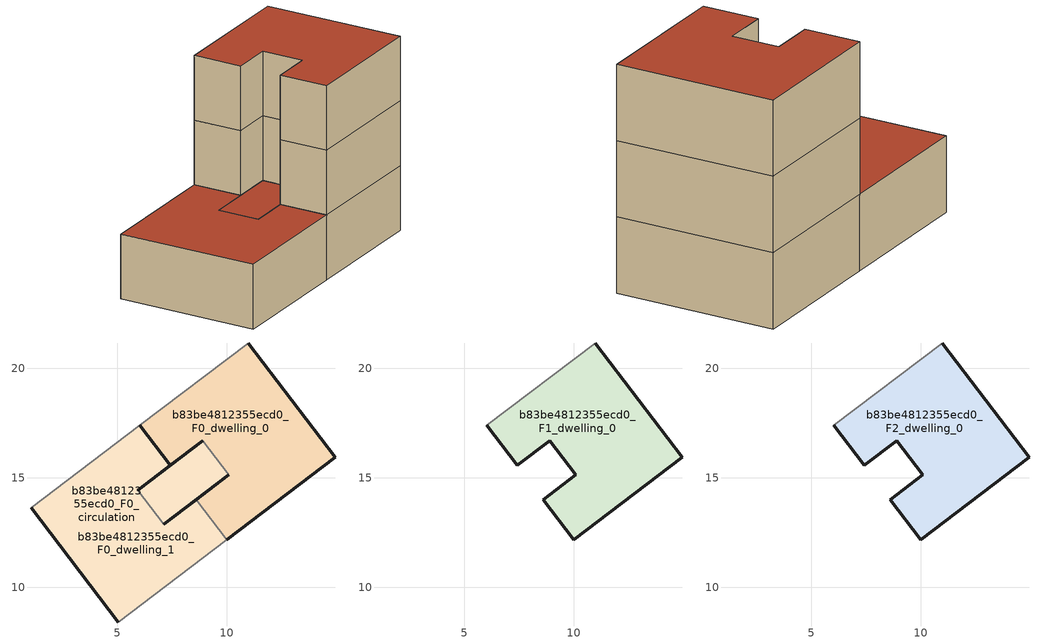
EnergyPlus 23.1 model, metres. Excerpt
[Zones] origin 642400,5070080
b83be4812355ecd0_F0_dwelling_0
 floor ground (EU_floor_Construction): 10.99,21.15 14.95,15.94 9.99,12.18 8.61,14 10.09,15.13 8.91,16.69 7.42,15.57 6.04,17.39 z0
 wall outside (EU_wall_Construction): 10.09,15.13 8.61,14 / 9.99,12.18 14.95,15.94 10.99,21.15 / 6.04,17.39 7.42,15.57 8.91,16.69 z0:3
 wall adiabatic (EU_wall_Construction): 10.99,21.15 6.04,17.39 z0:3
 wall to b83be4812355ecd0_F0_circulation (EU_wall_Construction): 8.91,16.69 10.09,15.13 z0:3
 wall to b83be4812355ecd0_F0_dwelling_1 (EU_wall_Construction): 8.61,14 9.99,12.18 z0:3
b83be4812355ecd0_F0_dwelling_1
 floor ground (EU_floor_Construction): 7.42,15.57 5.94,14.44 7.12,12.87 8.61,14 9.99,12.18 5.04,8.42 1.08,13.63 6.04,17.39 z0; 8.91,16.69 10.09,15.13 7.12,12.87 5.94,14.44 7.42,15.57 z0
 wall outside (EU_wall_Construction): 8.61,14 7.12,12.87 / 5.94,14.44 7.42,15.57 6.04,17.39 / 1.08,13.63 5.04,8.42 z0:3
 wall adiabatic (EU_wall_Construction): 5.04,8.42 9.99,12.18 / 6.04,17.39 1.08,13.63 z0:3
 wall to b83be4812355ecd0_F0_circulation (EU_wall_Construction): 7.12,12.87 5.94,14.44 z0:3
 roof outside (EU_roof_Construction): 10.09,15.13 8.91,16.69 7.42,15.57 5.94,14.44 7.12,12.87 z3; 9.99,12.18 8.61,14 7.12,12.87 5.94,14.44 7.42,15.57 6.04,17.39 1.08,13.63 5.04,8.42 z3
b83be4812355ecd0_F0_circulation
 floor ground (EU_floor_Construction): 7.42,15.57 5.94,14.44 7.12,12.87 8.61,14 9.99,12.18 5.04,8.42 1.08,13.63 6.04,17.39 z0; 8.91,16.69 10.09,15.13 7.12,12.87 5.94,14.44 7.42,15.57 z0
 wall outside (EU_wall_Construction): 7.12,12.87 10.09,15.13 / 8.91,16.69 5.94,14.44 z0:3
 roof outside (EU_roof_Construction): 10.09,15.13 8.91,16.69 7.42,15.57 5.94,14.44 7.12,12.87 z3; 9.99,12.18 8.61,14 7.12,12.87 5.94,14.44 7.42,15.57 6.04,17.39 1.08,13.63 5.04,8.42 z3
b83be4812355ecd0_F1_dwelling_0
 floor to b83be4812355ecd0_F0_dwelling_0 (EU_floor_Construction): 10.99,21.15 14.95,15.94 9.99,12.18 8.61,14 10.09,15.13 8.91,16.69 7.42,15.57 6.04,17.39 z3
 wall outside (EU_wall_Construction): 6.04,17.39 7.42,15.57 8.91,16.69 10.09,15.13 8.61,14 9.99,12.18 14.95,15.94 10.99,21.15 z3:6
 wall adiabatic (EU_wall_Construction): 10.99,21.15 6.04,17.39 z3:6
b83be4812355ecd0_F2_dwelling_0
 floor to b83be4812355ecd0_F1_dwelling_0 (EU_floor_Construction): 10.99,21.15 14.95,15.94 9.99,12.18 8.61,14 10.09,15.13 8.91,16.69 7.42,15.57 6.04,17.39 z6
 wall outside (EU_wall_Construction): 6.04,17.39 7.42,15.57 8.91,16.69 10.09,15.13 8.61,14 9.99,12.18 14.95,15.94 10.99,21.15 z6:9
 wall adiabatic (EU_wall_Construction): 10.99,21.15 6.04,17.39 z6:9
 roof outside (EU_roof_Construction): 14.95,15.94 10.99,21.15 6.04,17.39 7.42,15.57 8.91,16.69 10.09,15.13 8.61,14 9.99,12.18 z9
[Building]
EU S2 Campaign: North Axis=0; Terrain=City; Solar Distribution=FullExterior
[Site:Location]
Lyon-Bron: Latitude=45.75; Longitude=5; Time Zone=1; Elevation=198
[SizingPeriod:WeatherFileDays]
AnnualSizingPeriod: Begin Month=1; Begin Day of Month=1; End Month=12; End Day of Month=31; Day of Week for Start Day=Monday; Use Weather File Daylight Saving Period=No; Use Weather File Rain and Snow Indicators=No
[MATERIAL]
EU_InternalMass_Material: Roughness=MediumRough; Thickness=0.1; Conductivity=1; Density=1800; Specific Heat=900; Thermal Absorptance=0.9; Solar Absorptance=0.7; Visible Absorptance=0.7
[MATERIAL:NOMASS] Roughness=MediumRough; Thermal Absorptance=0.9; Solar Absorptance=0.7; Visible Absorptance=0.7
Name | Thermal Resistance
EU_wall_NoMass | 0.87146
EU_roof_NoMass | 0.842276
EU_floor_NoMass | 0.496999
[CONSTRUCTION]
EU_wall_Construction: EU_wall_NoMass
EU_roof_Construction: EU_roof_NoMass
EU_floor_Construction: EU_floor_NoMass
EU_InternalMass_Construction: EU_InternalMass_Material
[ZONE] Type=1; Multiplier=1; Ceiling Height=autocalculate; Floor Area=autocalculate; Part of Total Floor Area=Yes
Name | Volume
b83be4812355ecd0_F0_dwelling_0; b83be4812355ecd0_F1_dwelling_0; b83be4812355ecd0_F2_dwelling_0 | 111.094
b83be4812355ecd0_F0_dwelling_1; b83be4812355ecd0_F0_circulation | 133.068
[INTERNALMASS] Construction=EU_InternalMass_Construction
Name | Zone or ZoneList | Surface Area
b83be4812355ecd0_F0_dwelling_0_EU_InternalMass | b83be4812355ecd0_F0_dwelling_0 | 37.0313
b83be4812355ecd0_F0_dwelling_1_EU_InternalMass | b83be4812355ecd0_F0_dwelling_1 | 37.0313
b83be4812355ecd0_F1_dwelling_0_EU_InternalMass | b83be4812355ecd0_F1_dwelling_0 | 81.3875
b83be4812355ecd0_F2_dwelling_0_EU_InternalMass | b83be4812355ecd0_F2_dwelling_0 | 81.3875
[OTHEREQUIPMENT] Fuel Type=Electricity; Design Level Calculation Method=Watts/Area; Power per Zone Floor Area=1; Fraction Latent=0; Fraction Radiant=0; Fraction Lost=0; Carbon Dioxide Generation Rate=0; EndUse Subcategory=EU_Step8_InternalGains
Name | Zone or ZoneList or Space or SpaceList | Schedule
EU_Step8_InternalGain_b83be4812355ecd0_F0_dwelling_0_f000 | b83be4812355ecd0_F0_dwelling_0 | EU_Step8_GainSchedule_b83be4812355ecd0_F0_dwelling_0_f000
EU_Step8_InternalGain_b83be4812355ecd0_F0_dwelling_1_f000 | b83be4812355ecd0_F0_dwelling_1 | EU_Step8_GainSchedule_b83be4812355ecd0_F0_dwelling_1_f000
EU_Step8_InternalGain_b83be4812355ecd0_F1_dwelling_0_f000 | b83be4812355ecd0_F1_dwelling_0 | EU_Step8_GainSchedule_b83be4812355ecd0_F1_dwelling_0_f000
EU_Step8_InternalGain_b83be4812355ecd0_F2_dwelling_0_f000 | b83be4812355ecd0_F2_dwelling_0 | EU_Step8_GainSchedule_b83be4812355ecd0_F2_dwelling_0_f000
[ZONEINFILTRATION:DESIGNFLOWRATE]
EU_Circulation_Infiltration_b83be4812355ecd0_F0_circulation: Zone or ZoneList or Space or SpaceList=b83be4812355ecd0_F0_circulation; Schedule=EU_AlwaysOn; Design Flow Rate Calculation Method=Flow/Area; Flow Rate per Floor Area=0.0005; Constant Term Coefficient=1; Temperature Term Coefficient=0; Velocity Term Coefficient=0; Velocity Squared Term Coefficient=0
[ZONEVENTILATION:DESIGNFLOWRATE] Schedule=EU_AlwaysOn; Design Flow Rate Calculation Method=AirChanges/Hour; Air Changes per Hour=0.425; Ventilation Type=Natural; Fan Pressure Rise=0; Fan Total Efficiency=1; Constant Term Coefficient=1; Temperature Term Coefficient=0; Velocity Term Coefficient=0; Velocity Squared Term Coefficient=0; Minimum Indoor Temperature=-100; Maximum Indoor Temperature=100; Delta Temperature=-100; Minimum Outdoor Temperature=-100; Maximum Outdoor Temperature=100; Maximum Wind Speed=40
Name | Zone or ZoneList or Space or SpaceList
EU_ConstantAir_b83be4812355ecd0_F0_dwelling_0 | b83be4812355ecd0_F0_dwelling_0
EU_ConstantAir_b83be4812355ecd0_F0_dwelling_1 | b83be4812355ecd0_F0_dwelling_1
EU_ConstantAir_b83be4812355ecd0_F1_dwelling_0 | b83be4812355ecd0_F1_dwelling_0
EU_ConstantAir_b83be4812355ecd0_F2_dwelling_0 | b83be4812355ecd0_F2_dwelling_0
[HVACTEMPLATE:THERMOSTAT] Constant Heating Setpoint=20; Constant Cooling Setpoint=50
EU_HeatOnly_b83be4812355ecd0_F0_dwelling_0; EU_HeatOnly_b83be4812355ecd0_F0_dwelling_1; EU_HeatOnly_b83be4812355ecd0_F1_dwelling_0; EU_HeatOnly_b83be4812355ecd0_F2_dwelling_0
[HVACTEMPLATE:ZONE:IDEALLOADSAIRSYSTEM] System Availability Schedule=EU_AlwaysOn; Maximum Heating Supply Air Temperature=50; Minimum Cooling Supply Air Temperature=13; Maximum Heating Supply Air Humidity Ratio=0.0156; Minimum Cooling Supply Air Humidity Ratio=0.0077; Heating Limit=NoLimit; Cooling Limit=NoLimit; Heating Availability Schedule=EU_AlwaysOn; Cooling Availability Schedule=EU_CoolingOff; Dehumidification Control Type=ConstantSensibleHeatRatio; Cooling Sensible Heat Ratio=0.7; Dehumidification Setpoint=60; Humidification Control Type=None; Humidification Setpoint=30; Outdoor Air Method=None; Outdoor Air Flow Rate per Person=0.00944; Outdoor Air Flow Rate per Zone Floor Area=0; Outdoor Air Flow Rate per Zone=0; Demand Controlled Ventilation Type=None; Outdoor Air Economizer Type=NoEconomizer; Heat Recovery Type=None; Sensible Heat Recovery Effectiveness=0.7; Latent Heat Recovery Effectiveness=0.65
Name | Template Thermostat
b83be4812355ecd0_F0_dwelling_0 | EU_HeatOnly_b83be4812355ecd0_F0_dwelling_0
b83be4812355ecd0_F0_dwelling_1 | EU_HeatOnly_b83be4812355ecd0_F0_dwelling_1
b83be4812355ecd0_F1_dwelling_0 | EU_HeatOnly_b83be4812355ecd0_F1_dwelling_0
b83be4812355ecd0_F2_dwelling_0 | EU_HeatOnly_b83be4812355ecd0_F2_dwelling_0
[SIZING:ZONE] Zone Cooling Design Supply Air Temperature Input Method=SupplyAirTemperature; Zone Cooling Design Supply Air Temperature=13; Zone Heating Design Supply Air Temperature Input Method=SupplyAirTemperature; Zone Heating Design Supply Air Temperature=50; Zone Cooling Design Supply Air Humidity Ratio=0.008; Zone Heating Design Supply Air Humidity Ratio=0.008; Cooling Design Air Flow Method=DesignDay; Cooling Design Air Flow Rate=0; Cooling Minimum Air Flow per Zone Floor Area=0.000762; Cooling Minimum Air Flow=0; Cooling Minimum Air Flow Fraction=0.2; Heating Design Air Flow Method=DesignDay; Heating Design Air Flow Rate=0; Heating Maximum Air Flow per Zone Floor Area=0.002032; Heating Maximum Air Flow=0.141576; Heating Maximum Air Flow Fraction=0.3; Account for Dedicated Outdoor Air System=No; Dedicated Outdoor Air System Control Strategy=NeutralSupplyAir; Dedicated Outdoor Air Low Setpoint Temperature for Design=autosize; Dedicated Outdoor Air High Setpoint Temperature for Design=autosize; Zone Load Sizing Method=Sensible Load Only No Latent Load; Zone Latent Cooling Design Supply Air Humidity Ratio Input Method=HumidityRatioDifference; Zone Cooling Design Supply Air Humidity Ratio Difference=0.005; Zone Latent Heating Design Supply Air Humidity Ratio Input Method=HumidityRatioDifference; Zone Humidification Design Supply Air Humidity Ratio Difference=0.005
b83be4812355ecd0_F0_dwelling_0; b83be4812355ecd0_F0_dwelling_1; b83be4812355ecd0_F1_dwelling_0; b83be4812355ecd0_F2_dwelling_0
[SCHEDULE:CONSTANT]
Name | Hourly Value
EU_AlwaysOn | 1
EU_CoolingOff | 0
[SCHEDULE:FILE] Column Number=1; Rows to Skip at Top=0; Number of Hours of Data=8760; Column Separator=Comma; Interpolate to Timestep=No; Minutes per Item=60; Adjust Schedule for Daylight Savings=Yes
Name | File
EU_Step8_GainSchedule_b83be4812355ecd0_F0_dwelling_0_f000 | ../../schedules/b83be4812355ecd0/b83be4812355ecd0_F0_dwelling_0_f000_gain.csv
EU_Step8_GainSchedule_b83be4812355ecd0_F0_dwelling_1_f000 | ../../schedules/b83be4812355ecd0/b83be4812355ecd0_F0_dwelling_1_f000_gain.csv
EU_Step8_GainSchedule_b83be4812355ecd0_F1_dwelling_0_f000 | ../../schedules/b83be4812355ecd0/b83be4812355ecd0_F1_dwelling_0_f000_gain.csv
EU_Step8_GainSchedule_b83be4812355ecd0_F2_dwelling_0_f000 | ../../schedules/b83be4812355ecd0/b83be4812355ecd0_F2_dwelling_0_f000_gain.csv
